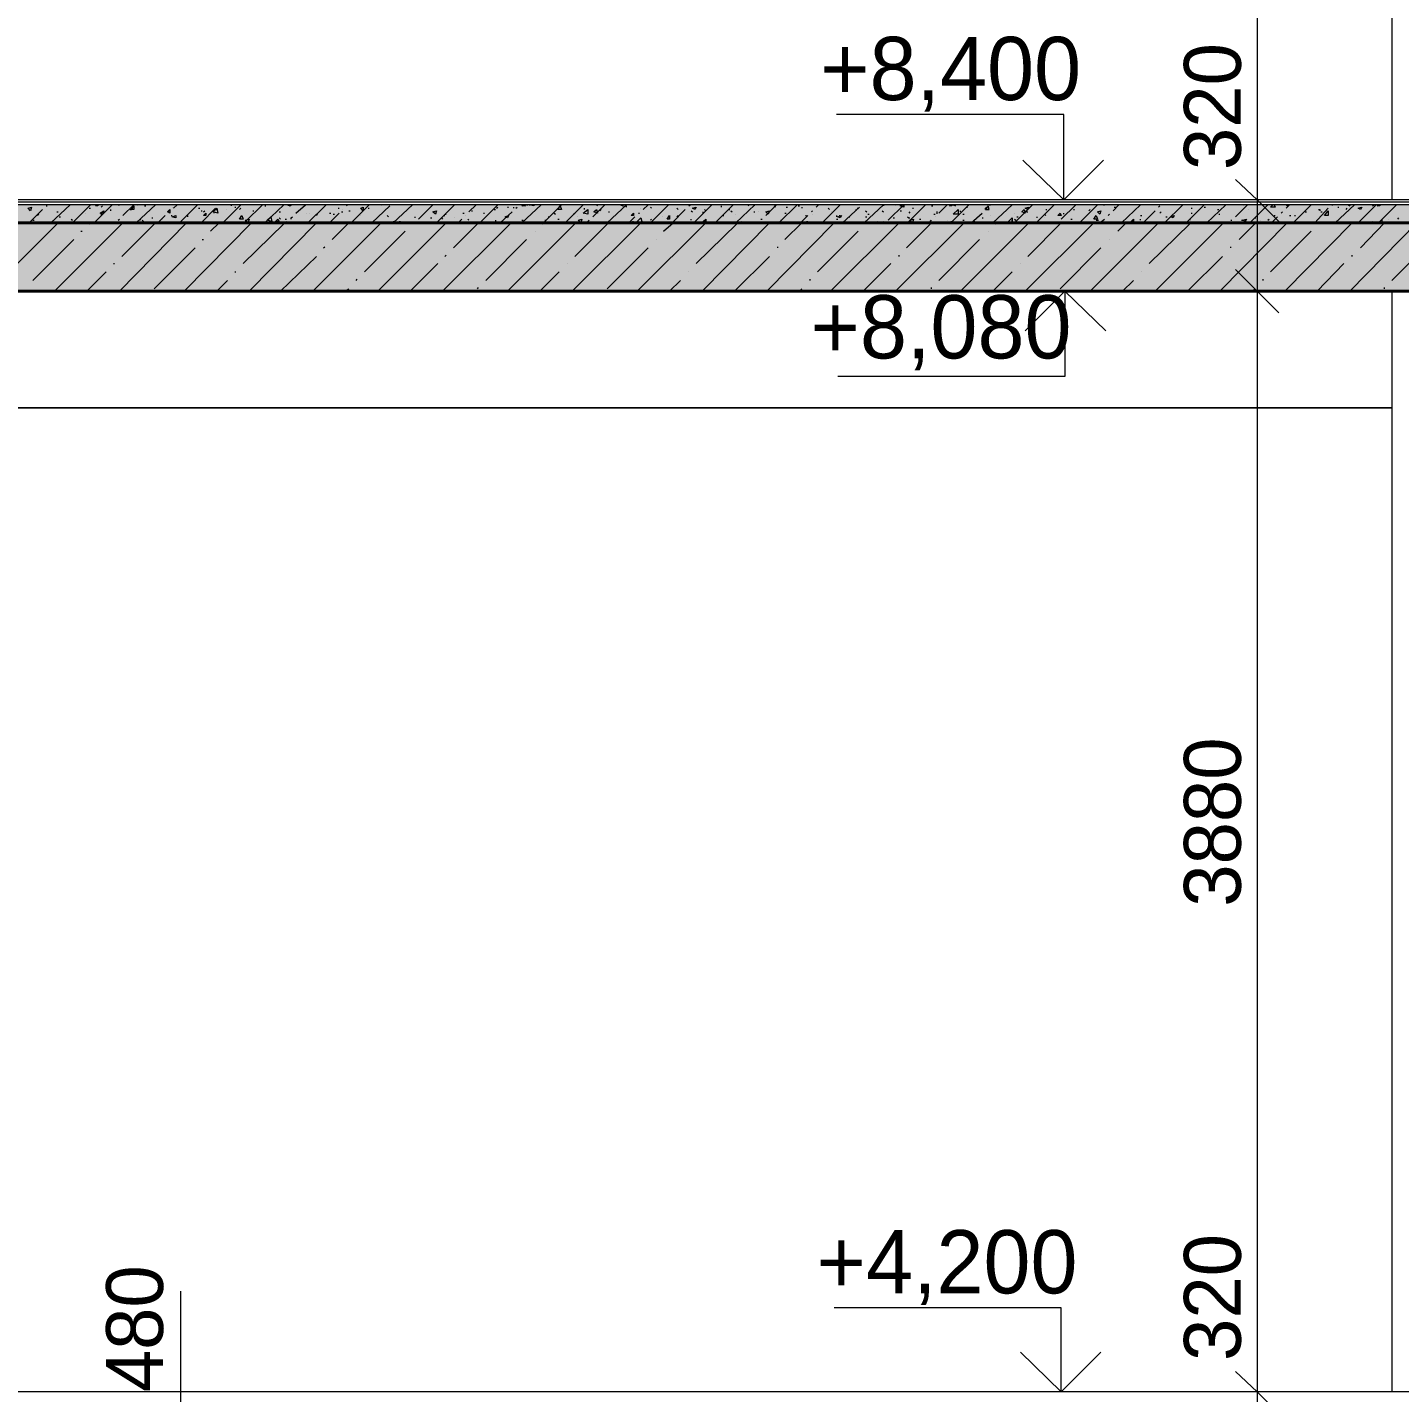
# Model space of a CAD drawing. Header units: millimetres. Extents: x -135211 to 49383, y -8033 to 228499.
# Drawn here: x -101153 to -96319, y 52855 to 57664 of the extents above; entities that cross this region are included whole.
import ezdxf

# ---------------------------------------------------------------- set-up
doc = ezdxf.new("R2010")
doc.units = ezdxf.units.MM
doc.layers.add('PDF _Геометрия', color=7, linetype='Continuous', true_color=0x1d1d1d)
doc.layers.add('PDF _Сплошная заливка', color=7, linetype='Continuous', true_color=0xffffff)
doc.layers.add('PDF _Текст', color=7, linetype='Continuous')

msp = doc.modelspace()

# ---------------------------------------------------------------- hatches: boundary and pattern name
at = {"layer": 'PDF _Сплошная заливка', "transparency": 33554559}
h = msp.add_hatch(color=256, dxfattribs=at)
h.paths.add_polyline_path([(-93497.2, 56734.7), (-93497.2, 56975.8), (-103546.2, 56975.8), (-103546.2, 56734.7)])
h.paths.add_polyline_path([(-9652.8, 56734.7), (-9652.8, 56975.8), (-22999.7, 56975.8), (-22999.7, 56734.7)])
h.paths.add_polyline_path([(-23351, 56734.7), (-23351, 56975.8), (-26352.2, 56975.8), (-26352.2, 56734.7)])
h.paths.add_polyline_path([(-26398.8, 56734.7), (-26398.8, 56975.8), (-44097.3, 56975.8), (-44097.3, 56734.7)])
h.paths.add_polyline_path([(-45350.3, 56734.7), (-45350.3, 56975.8), (-50899.8, 56975.8), (-50899.8, 56734.7)])

# ---------------------------------------------------------------- linework, layer by layer
at = {"layer": 'PDF _Геометрия', "color": 7, "lineweight": 9}
for points in [[(-96820.2, 61293.7), (-96820.2, 60933.9), (-96820.2, 57056.4), (-96820.2, 56734.7), (-96820.2, 52857.2), (-96820.2, 52535.5), (-96820.2, 48653.8), (-96820.2, 48285.5), (-96820.2, 45136.1)], [(-96244.5, 60933.9), (-96346.1, 60933.9), (-96346.1, 57056.4)], [(-96820.2, 57500.9), (-96820.2, 57060.7), (-96820.2, 56895.6)], [(-97150.3, 57056.4), (-97383.2, 57056.4), (-97501.7, 57056.4), (-97501.7, 57357), (-98301.7, 57357)], [(-93497.2, 57048), (-96045.5, 57048), (-103296.8, 57048)], [(-97349.3, 57056.4), (-97649.8, 57056.4)], [(-96714.3, 57056.4), (-96820.2, 57056.4), (-96938.7, 57056.4)], [(-93497.2, 57039.5), (-96045.5, 57039.5), (-103296.8, 57039.5)], [(-96346.1, 56734.7), (-103047, 56734.7), (-103047, 56324.1), (-96346.1, 56324.1), (-103047, 56324.1), (-103047, 52857.2), (-103047, 56734.7)], [(-96574.6, 56734.7), (-96862.5, 56734.7), (-97497.5, 56734.7), (-97497.5, 56434.2), (-98297.5, 56434.2)], [(-97345.1, 56734.7), (-97645.6, 56734.7)], [(-96714.3, 56734.7), (-96820.2, 56734.7), (-96938.7, 56734.7)], [(-95745, 54453.1), (-95745, 55253.2), (-95745, 52857.2), (-95546, 52857.2), (-95546, 52776.8), (-95745, 52776.8), (-95745, 52857.2), (-95745, 56734.7), (-96346.1, 56734.7), (-96346.1, 52857.2)], [(-96820.2, 53305.9), (-96820.2, 52865.7), (-96820.2, 52696.4)], [(-100613, 53212.8), (-100613, 52755.6), (-100613, 52535.5)], [(-97184.2, 52857.2), (-97446.7, 52857.2), (-97510.2, 52857.2), (-97510.2, 53153.5), (-98310.2, 53153.5)], [(-100613, 52895.3), (-100613, 52294.2), (-100613, 51456.1), (-100613, 49453.8), (-100613, 48535.3)], [(-97362, 52857.2), (-97658.3, 52857.2)], [(-96714.3, 52857.2), (-96820.2, 52857.2), (-96938.7, 52857.2)]]:
    msp.add_lwpolyline(points, dxfattribs=at)
at = {"layer": 'PDF _Геометрия', "color": 7, "lineweight": 40}
msp.add_lwpolyline([(-93497.2, 56734.7), (-93497.2, 56976), (-103296.8, 56976), (-103296.8, 57653.3), (-103546.5, 57653.3), (-103546.5, 56976), (-103546.5, 56734.7), (-103546.5, 56154.8), (-103296.8, 56154.8), (-103296.8, 56734.7), (-93747, 56734.7), (-93747, 56324.1), (-93497.2, 56324.1)], close=True, dxfattribs=at)
at = {"layer": 'PDF _Геометрия', "color": 7, "lineweight": 18}
for points in [[(-97362, 57196.1), (-97501.7, 57056.4), (-97645.6, 57196.1)], [(-96744, 56980.2), (-96820.2, 57056.4), (-96896.4, 57128.4)], [(-96744, 56658.5), (-96820.2, 56734.7), (-96896.4, 56810.9)], [(-97637.1, 56595), (-97497.5, 56734.7), (-97353.5, 56595)], [(-97370.5, 52996.9), (-97510.2, 52857.2), (-97654.1, 52996.9)], [(-96744, 52781), (-96820.2, 52857.2), (-96896.4, 52929.2)]]:
    msp.add_lwpolyline(points, dxfattribs=at)
at = {"layer": 'PDF _Геометрия', "color": 7, "lineweight": 9}
for points in [[(-103296.8, 56976), (-96045.5, 56976), (-96045.5, 57039.5), (-96045.5, 57048), (-96045.5, 57056.4), (-103296.8, 57056.4), (-103296.8, 57048), (-103296.8, 57039.5)], [(-103296.8, 52776.8), (-95546, 52776.8), (-95546, 52840.3), (-95546, 52848.8), (-95546, 52857.2), (-103296.8, 52857.2), (-103296.8, 52848.8), (-103296.8, 52840.3)]]:
    msp.add_lwpolyline(points, close=True, dxfattribs=at)
at = {"layer": 'PDF _Геометрия', "lineweight": 9}
for points in [[(-101137.9, 57031), (-101142.1, 57018.3), (-101150.6, 57026.8)], [(-100883.9, 57018.3), (-100888.1, 57005.6), (-100896.6, 57009.9)], [(-100778.1, 57035.3), (-100778.1, 57022.6), (-100786.5, 57022.6)], [(-100651.1, 57022.6), (-100651.1, 57009.9), (-100659.6, 57014.1)], [(-100629.9, 57001.4), (-100629.9, 56992.9), (-100642.6, 56997.2)], [(-100524.1, 57009.9), (-100524.1, 57001.4), (-100532.6, 57001.4)], [(-100481.8, 57009.9), (-100498.7, 57014.1), (-100486, 57026.8)], [(-100397.1, 57001.4), (-100392.9, 56988.7), (-100405.6, 56988.7)], [(-100291.3, 56980.2), (-100308.2, 56984.5), (-100295.5, 56997.2)], [(-99969.6, 57031), (-99969.6, 57018.3), (-99978, 57026.8)], [(-99711.3, 57018.3), (-99715.6, 57005.6), (-99724, 57014.1)], [(-99457.4, 57001.4), (-99461.6, 56992.9), (-99470.1, 56997.2)], [(-99275.3, 57035.3), (-99271.1, 57022.6), (-99283.8, 57022.6)], [(-99178, 57005.6), (-99194.9, 57009.9), (-99178, 57022.6)], [(-99148.4, 57022.6), (-99144.1, 57009.9), (-99156.8, 57014.1)], [(-99017.1, 57009.9), (-99017.1, 57001.4), (-99025.6, 57001.4)], [(-98890.1, 57001.4), (-98890.1, 56988.7), (-98898.6, 56988.7)], [(-98797, 57031), (-98801.2, 57022.6), (-98809.7, 57026.8)], [(-98538.8, 57018.3), (-98543, 57005.6), (-98551.5, 57014.1)], [(-98284.8, 57001.4), (-98289, 56992.9), (-98297.5, 56997.2)], [(-97874.2, 57005.6), (-97891.1, 57005.6), (-97874.2, 57022.6)], [(-97641.4, 57022.6), (-97637.1, 57009.9), (-97649.8, 57014.1)], [(-97624.4, 57031), (-97628.7, 57022.6), (-97637.1, 57026.8)], [(-97514.4, 57009.9), (-97510.2, 57001.4), (-97522.9, 57001.4)], [(-97387.4, 57001.4), (-97383.2, 56988.7), (-97395.9, 56988.7)], [(-97370.5, 57018.3), (-97374.7, 57005.6), (-97383.2, 57014.1)], [(-97112.2, 57001.4), (-97116.5, 56992.9), (-97124.9, 56997.2)], [(-96570.4, 57001.4), (-96583.1, 57001.4), (-96570.4, 57018.3)], [(-96451.9, 57031), (-96456.1, 57022.6), (-96464.6, 57026.8)], [(-100371.7, 56988.7), (-100375.9, 56976), (-100384.4, 56984.5)], [(-100270.1, 56988.7), (-100265.9, 56980.2), (-100278.6, 56980.2)], [(-100143.1, 56980.2), (-100143.1, 56976)], [(-99199.1, 56988.7), (-99203.4, 56976), (-99211.8, 56984.5)], [(-98987.5, 56976), (-99004.4, 56980.2), (-98991.7, 56992.9)], [(-98763.1, 56988.7), (-98763.1, 56980.2), (-98771.6, 56980.2)], [(-98030.8, 56988.7), (-98035.1, 56976), (-98043.5, 56984.5)], [(-97256.2, 56988.7), (-97256.2, 56980.2), (-97264.6, 56980.2)], [(-96858.3, 56988.7), (-96862.5, 56980.2), (-96871, 56984.5)]]:
    msp.add_lwpolyline(points, close=True, dxfattribs=at)
for points in [[(-101146.4, 56976), (-101099.8, 57022.6)], [(-101116.7, 57001.4), (-101112.5, 57005.6)], [(-101087.1, 57035.3), (-101082.9, 57035.3)], [(-101070.2, 56976), (-101002.4, 57039.5)], [(-101049, 57014.1), (-101044.8, 57014.1)], [(-101040.5, 56997.2), (-101036.3, 56997.2)], [(-100994, 56976), (-100930.5, 57039.5)], [(-100947.4, 57009.9), (-100947.4, 57009.9)], [(-100934.7, 57026.8), (-100930.5, 57026.8)], [(-100917.8, 56976), (-100854.3, 57039.5)], [(-100905.1, 57039.5), (-100905.1, 57035.3), (-100913.5, 57035.3), (-100909.3, 57039.5)], [(-100892.4, 57031), (-100888.1, 57035.3)], [(-100892.4, 57005.6), (-100892.4, 57001.4)], [(-100858.5, 57018.3), (-100858.5, 57022.6)], [(-100833.1, 57039.5), (-100828.9, 57039.5)], [(-100816.2, 57001.4), (-100778.1, 57039.5)], [(-100790.8, 57022.6), (-100786.5, 57022.6)], [(-100765.4, 56976), (-100769.6, 56976), (-100701.9, 57039.5)], [(-100765.4, 57035.3), (-100765.4, 57035.3)], [(-100740, 57035.3), (-100735.8, 57035.3)], [(-100693.4, 56976), (-100668, 57001.4)], [(-100685, 57039.5), (-100685, 57039.5)], [(-100672.3, 57039.5), (-100672.3, 57039.5)], [(-100672.3, 57039.5), (-100672.3, 57039.5)], [(-100655.3, 57014.1), (-100651.1, 57014.1)], [(-100646.9, 57001.4), (-100642.6, 57001.4)], [(-100642.6, 57031), (-100642.6, 57031)], [(-100642.6, 57001.4), (-100642.6, 57001.4)], [(-100638.4, 57026.8), (-100625.7, 57039.5)], [(-100617.2, 56976), (-100553.7, 57039.5)], [(-100587.6, 56997.2), (-100587.6, 57001.4)], [(-100549.5, 57026.8), (-100545.3, 57026.8)], [(-100541, 56976), (-100490.2, 57026.8)], [(-100541, 57018.3), (-100536.8, 57018.3)], [(-100532.6, 57014.1), (-100528.3, 57018.3)], [(-100494.5, 57009.9), (-100494.5, 57014.1)], [(-100490.2, 57022.6), (-100486, 57022.6)], [(-100464.8, 56976), (-100401.3, 57039.5)], [(-100452.1, 57022.6), (-100452.1, 57022.6)], [(-100435.2, 57039.5), (-100435.2, 57035.3)], [(-100422.5, 57031), (-100418.3, 57031)], [(-100405.6, 57022.6), (-100401.3, 57026.8)], [(-100384.4, 56980.2), (-100325.1, 57039.5)], [(-100359, 57018.3), (-100354.8, 57018.3)], [(-100312.4, 56976), (-100316.7, 56976), (-100248.9, 57039.5)], [(-100316.7, 57035.3), (-100312.4, 57035.3)], [(-100265.9, 57014.1), (-100261.6, 57014.1)], [(-100236.2, 57039.5), (-100227.8, 57035.3), (-100223.6, 57039.5)], [(-100223.6, 56988.7), (-100223.6, 56992.9), (-100219.3, 56997.2)], [(-100206.6, 57009.9), (-100172.8, 57039.5)], [(-100168.5, 57009.9), (-100168.5, 57009.9)], [(-100164.3, 56976), (-100100.8, 57039.5)], [(-100160.1, 57009.9), (-100160.1, 57009.9)], [(-100134.7, 57001.4), (-100130.4, 57005.6)], [(-100130.4, 57005.6), (-100130.4, 57005.6)], [(-100088.1, 56976), (-100054.2, 57009.9)], [(-100088.1, 57009.9), (-100083.9, 57009.9)], [(-100075.4, 57005.6), (-100071.2, 57005.6)], [(-100058.5, 57026.8), (-100054.2, 57026.8)], [(-100045.8, 57014.1), (-100041.5, 57014.1)], [(-100041.5, 57022.6), (-100041.5, 57022.6)], [(-100028.8, 57035.3), (-100024.6, 57039.5)], [(-100020.4, 57018.3), (-100016.1, 57018.3)], [(-100011.9, 56976), (-99948.4, 57039.5)], [(-99978, 57001.4), (-99978, 57001.4)], [(-99952.6, 57026.8), (-99948.4, 57026.8)], [(-99939.9, 56976), (-99876.4, 57035.3)], [(-99906.1, 57035.3), (-99906.1, 57035.3)], [(-99884.9, 57001.4), (-99880.7, 56997.2)], [(-99863.7, 56976), (-99796, 57039.5)], [(-99859.5, 57039.5), (-99859.5, 57039.5)], [(-99787.5, 56997.2), (-99787.5, 56992.9)], [(-99774.8, 56988.7), (-99724, 57039.5)], [(-99711.3, 56976), (-99647.9, 57039.5)], [(-99686, 57001.4), (-99681.7, 57001.4)], [(-99681.7, 57005.6), (-99677.5, 57005.6)], [(-99618.2, 57009.9), (-99614, 57009.9)], [(-99609.8, 57001.4), (-99609.8, 57001.4)], [(-99597.1, 57014.1), (-99571.7, 57039.5)], [(-99588.6, 57018.3), (-99584.4, 57018.3)], [(-99559, 56976), (-99495.5, 57039.5)], [(-99546.3, 57009.9), (-99542, 57009.9)], [(-99508.2, 57022.6), (-99503.9, 57022.6)], [(-99499.7, 57026.8), (-99495.5, 57031)], [(-99487, 56976), (-99444.7, 57014.1)], [(-99461.6, 57031), (-99457.4, 57031)], [(-99440.4, 57031), (-99440.4, 57026.8)], [(-99432, 57026.8), (-99427.7, 57031)], [(-99410.8, 56976), (-99343.1, 57039.5)], [(-99402.3, 57039.5), (-99398.1, 57035.3), (-99410.8, 57035.3), (-99406.6, 57039.5)], [(-99393.9, 57039.5), (-99389.6, 57039.5)], [(-99368.5, 57039.5), (-99368.5, 57035.3), (-99385.4, 57039.5), (-99381.2, 57039.5)], [(-99338.8, 56971.8), (-99334.6, 56976), (-99271.1, 57039.5)], [(-99317.7, 56997.2), (-99313.4, 56997.2)], [(-99296.5, 57009.9), (-99292.3, 57005.6)], [(-99258.4, 56976), (-99194.9, 57039.5)], [(-99228.8, 57005.6), (-99224.5, 57009.9)], [(-99216.1, 56997.2), (-99216.1, 56997.2)], [(-99190.7, 57026.8), (-99190.7, 57022.6)], [(-99161, 56997.2), (-99118.7, 57039.5)], [(-99148.4, 57039.5), (-99144.1, 57035.3)], [(-99135.7, 57018.3), (-99131.4, 57022.6)], [(-99110.3, 56976), (-99042.5, 57039.5)], [(-99106, 57014.1), (-99101.8, 57014.1)], [(-99063.7, 57039.5), (-99055.2, 57035.3), (-99055.2, 57039.5)], [(-99059.5, 57018.3), (-99059.5, 57018.3)], [(-99051, 57035.3), (-99051, 57031)], [(-99042.5, 57031), (-99042.5, 57035.3)], [(-99034.1, 56976), (-99012.9, 56997.2)], [(-99000.2, 57009.9), (-98996, 57009.9)], [(-98991.7, 57026.8), (-98991.7, 57026.8)], [(-98983.3, 57022.6), (-98966.3, 57039.5)], [(-98957.9, 56976), (-98894.4, 57039.5)], [(-98957.9, 57031), (-98953.6, 57026.8)], [(-98915.5, 56997.2), (-98915.5, 56997.2)], [(-98881.7, 56976), (-98835.1, 57022.6)], [(-98864.7, 57026.8), (-98860.5, 57022.6)], [(-98864.7, 56997.2), (-98860.5, 57001.4)], [(-98822.4, 57035.3), (-98818.2, 57039.5)], [(-98813.9, 57018.3), (-98809.7, 57014.1)], [(-98805.5, 56976), (-98742, 57039.5)], [(-98771.6, 57009.9), (-98771.6, 57014.1)], [(-98767.4, 57022.6), (-98763.1, 57018.3)], [(-98729.3, 56976), (-98665.8, 57039.5)], [(-98708.1, 57039.5), (-98708.1, 57039.5)], [(-98708.1, 57035.3), (-98708.1, 57031)], [(-98703.9, 57001.4), (-98699.6, 57001.4)], [(-98682.7, 57022.6), (-98678.5, 57022.6)], [(-98674.2, 57018.3), (-98670, 57014.1)], [(-98657.3, 56976), (-98589.6, 57039.5)], [(-98657.3, 57005.6), (-98657.3, 57005.6)], [(-98615, 57039.5), (-98610.8, 57035.3)], [(-98593.8, 57014.1), (-98589.6, 57014.1)], [(-98589.6, 57035.3), (-98589.6, 57035.3)], [(-98576.9, 57014.1), (-98576.9, 57014.1)], [(-98551.5, 57001.4), (-98513.4, 57039.5)], [(-98521.9, 57035.3), (-98517.6, 57031)], [(-98504.9, 56976), (-98441.4, 57039.5)], [(-98483.8, 57009.9), (-98479.5, 57009.9)], [(-98479.5, 57031), (-98475.3, 57031)], [(-98437.2, 57035.3), (-98433, 57035.3)], [(-98428.7, 56976), (-98403.3, 57001.4)], [(-98424.5, 57031), (-98424.5, 57026.8)], [(-98411.8, 57001.4), (-98407.6, 57001.4)], [(-98390.6, 57014.1), (-98386.4, 57018.3)], [(-98386.4, 57005.6), (-98386.4, 57005.6)], [(-98373.7, 57031), (-98365.2, 57039.5)], [(-98352.5, 56976), (-98289, 57039.5)], [(-98331.4, 57026.8), (-98327.1, 57022.6)], [(-98318.7, 57014.1), (-98318.7, 57014.1)], [(-98301.7, 57001.4), (-98301.7, 56997.2)], [(-98293.3, 57001.4), (-98289, 57001.4)], [(-98280.6, 56976), (-98221.3, 57031)], [(-98259.4, 56997.2), (-98255.2, 56997.2)], [(-98234, 57022.6), (-98234, 57018.3)], [(-98229.8, 57026.8), (-98225.5, 57026.8)], [(-98204.4, 56976), (-98136.6, 57039.5), (-98136.6, 57035.3)], [(-98200.1, 57018.3), (-98195.9, 57014.1)], [(-98200.1, 56997.2), (-98195.9, 56997.2)], [(-98191.7, 57005.6), (-98187.4, 57005.6)], [(-98140.9, 57018.3), (-98136.6, 57014.1)], [(-98119.7, 56984.5), (-98064.7, 57039.5), (-98064.7, 57031), (-98077.4, 57035.3), (-98073.2, 57039.5)], [(-98094.3, 57035.3), (-98094.3, 57035.3)], [(-98077.4, 57018.3), (-98073.2, 57018.3)], [(-98052, 56976), (-97988.5, 57039.5)], [(-98052, 56997.2), (-98047.8, 56992.9), (-98043.5, 56992.9)], [(-98047.8, 57014.1), (-98043.5, 57009.9)], [(-98035.1, 57026.8), (-98030.8, 57026.8)], [(-97967.3, 57035.3), (-97963.1, 57035.3)], [(-97958.9, 57005.6), (-97954.6, 57005.6)], [(-97954.6, 56997.2), (-97954.6, 56997.2)], [(-97950.4, 57014.1), (-97946.2, 57014.1)], [(-97950.4, 57009.9), (-97946.2, 57009.9)], [(-97941.9, 57009.9), (-97912.3, 57039.5)], [(-97895.4, 57039.5), (-97895.4, 57035.3), (-97903.8, 57035.3), (-97899.6, 57039.5)], [(-97899.6, 56976), (-97836.1, 57039.5)], [(-97891.1, 57039.5), (-97882.7, 57035.3), (-97882.7, 57039.5)], [(-97865.7, 57014.1), (-97865.7, 57018.3)], [(-97857.3, 57005.6), (-97853, 57005.6)], [(-97844.6, 57031), (-97840.3, 57031)], [(-97827.6, 56976), (-97789.5, 57009.9)], [(-97776.8, 57022.6), (-97764.1, 57022.6), (-97768.4, 57035.3), (-97776.8, 57022.6), (-97776.8, 57026.8), (-97772.6, 57031)], [(-97764.1, 57039.5), (-97759.9, 57039.5)], [(-97759.9, 57001.4), (-97759.9, 57001.4)], [(-97751.4, 56976), (-97683.7, 57039.5)], [(-97675.2, 56976), (-97611.7, 57039.5)], [(-97675.2, 57009.9), (-97675.2, 57009.9)], [(-97666.8, 56997.2), (-97662.5, 56997.2)], [(-97632.9, 57014.1), (-97628.7, 57014.1)], [(-97599, 56976), (-97535.6, 57039.5)], [(-97594.8, 56992.9), (-97594.8, 56997.2)], [(-97569.4, 57005.6), (-97565.2, 57001.4)], [(-97565.2, 57022.6), (-97560.9, 57022.6)], [(-97510.2, 56988.7), (-97459.4, 57039.5)], [(-97501.7, 57005.6), (-97501.7, 57009.9)], [(-97467.8, 57022.6), (-97463.6, 57022.6)], [(-97450.9, 57039.5), (-97450.9, 57039.5)], [(-97446.7, 56976), (-97383.2, 57039.5)], [(-97412.8, 57018.3), (-97408.6, 57022.6)], [(-97362, 57039.5), (-97357.8, 57039.5)], [(-97345.1, 57001.4), (-97340.8, 57005.6)], [(-97328.1, 57018.3), (-97307, 57039.5)], [(-97323.9, 57031), (-97319.7, 57031)], [(-97298.5, 56976), (-97230.8, 57039.5)], [(-97273.1, 56997.2), (-97273.1, 56997.2)], [(-97230.8, 57001.4), (-97226.5, 57001.4)], [(-97222.3, 56976), (-97180, 57018.3)], [(-97167.3, 57031), (-97163, 57035.3)], [(-97163, 57009.9), (-97158.8, 57014.1)], [(-97146.1, 56976), (-97082.6, 57039.5)], [(-97141.9, 56997.2), (-97137.6, 56997.2)], [(-97069.9, 56976), (-97006.4, 57039.5)], [(-97053, 57026.8), (-97048.7, 57026.8)], [(-97053, 57009.9), (-97048.7, 57009.9)], [(-97006.4, 57031), (-97002.2, 57031)], [(-96998, 56976), (-96930.2, 57039.5)], [(-96959.9, 57022.6), (-96955.6, 57022.6)], [(-96955.6, 57005.6), (-96951.4, 57005.6)], [(-96896.4, 56997.2), (-96854, 57039.5)], [(-96866.7, 57035.3), (-96866.7, 57035.3)], [(-96849.8, 57022.6), (-96849.8, 57022.6)], [(-96845.6, 56976), (-96782.1, 57039.5)], [(-96760.9, 57039.5), (-96756.7, 57031), (-96773.6, 57031), (-96765.1, 57039.5)], [(-96769.4, 56976), (-96748.2, 56997.2)], [(-96760.9, 57001.4), (-96756.7, 57001.4)], [(-96744, 57039.5), (-96744, 57039.5)], [(-96735.5, 57009.9), (-96731.3, 57014.1)], [(-96718.6, 57026.8), (-96705.9, 57039.5)], [(-96718.6, 57039.5), (-96714.3, 57035.3), (-96710.1, 57039.5)], [(-96705.9, 57001.4), (-96701.6, 57001.4)], [(-96693.2, 56976), (-96629.7, 57039.5)], [(-96688.9, 57001.4), (-96684.7, 57001.4)], [(-96650.8, 57014.1), (-96646.6, 57014.1)], [(-96617, 56976), (-96570.4, 57026.8)], [(-96604.3, 57022.6), (-96600, 57022.6), (-96600, 57018.3)], [(-96595.8, 57014.1), (-96591.6, 57014.1)], [(-96557.7, 57039.5), (-96553.5, 57039.5)], [(-96545, 56976), (-96477.3, 57039.5)], [(-96536.5, 57031), (-96532.3, 57031)], [(-96506.9, 57022.6), (-96502.7, 57026.8)], [(-96498.4, 57039.5), (-96494.2, 57035.3)], [(-96494.2, 57039.5), (-96490, 57039.5)], [(-96464.6, 56976), (-96401.1, 57039.5)], [(-96413.8, 57035.3), (-96409.6, 57039.5)], [(-96388.4, 57039.5), (-96388.4, 57035.3), (-96396.9, 57035.3), (-96392.6, 57039.5)], [(-96396.9, 57035.3), (-96396.9, 57035.3)], [(-96379.9, 56976), (-96379.9, 56988.7), (-96392.6, 56976), (-96329.1, 57039.5)], [(-101286.1, 56734.7), (-101044.8, 56976)], [(-101133.7, 56984.5), (-101129.4, 56984.5)], [(-101057.5, 56734.7), (-100816.2, 56976)], [(-100998.2, 56988.7), (-100994, 56984.5)], [(-100934.7, 56971.8), (-100930.5, 56976)], [(-100833.1, 56984.5), (-100828.9, 56988.7)], [(-100828.9, 56734.7), (-100591.8, 56976)], [(-100820.4, 56857.5), (-100701.9, 56976)], [(-100756.9, 56984.5), (-100752.7, 56988.7)], [(-100748.5, 56984.5), (-100744.2, 56980.2)], [(-100714.6, 56992.9), (-100710.4, 56992.9)], [(-100676.5, 56988.7), (-100676.5, 56988.7)], [(-100600.3, 56734.7), (-100363.2, 56976)], [(-100507.2, 56946.4), (-100477.5, 56976)], [(-100392.9, 56832.1), (-100248.9, 56971.8)], [(-100371.7, 56734.7), (-100134.7, 56976)], [(-100367.5, 56976), (-100367.5, 56976)], [(-100354.8, 56976), (-100354.8, 56976)], [(-100312.4, 56980.2), (-100308.2, 56980.2)], [(-100265.9, 56992.9), (-100261.6, 56988.7)], [(-100244.7, 56988.7), (-100240.5, 56988.7)], [(-100240.5, 56976), (-100236.2, 56980.2)], [(-100147.4, 56734.7), (-99906.1, 56976)], [(-100079.6, 56916.7), (-100020.4, 56976)], [(-99918.8, 56734.7), (-99677.5, 56976)], [(-99863.7, 56980.2), (-99859.5, 56980.2)], [(-99842.6, 56980.2), (-99838.3, 56980.2)], [(-99791.8, 56971.8), (-99791.8, 56976)], [(-99787.5, 56976), (-99787.5, 56976)], [(-99770.6, 56992.9), (-99770.6, 56992.9)], [(-99753.7, 56976), (-99753.7, 56976)], [(-99732.5, 56992.9), (-99728.3, 56992.9)], [(-99694.4, 56992.9), (-99690.2, 56988.7)], [(-99690.2, 56734.7), (-99448.9, 56976)], [(-99652.1, 56887.1), (-99563.2, 56976)], [(-99647.9, 56992.9), (-99647.9, 56992.9)], [(-99635.2, 56976), (-99622.5, 56988.7)], [(-99601.3, 56988.7), (-99597.1, 56984.5)], [(-99503.9, 56984.5), (-99503.9, 56980.2)], [(-99461.6, 56734.7), (-99220.3, 56976)], [(-99410.8, 56984.5), (-99406.6, 56984.5)], [(-99410.8, 56980.2), (-99406.6, 56976)], [(-99398.1, 56988.7), (-99398.1, 56988.7)], [(-99330.4, 56984.5), (-99326.1, 56984.5)], [(-99313.4, 56976), (-99313.4, 56976)], [(-99283.8, 56988.7), (-99279.6, 56988.7)], [(-99233, 56734.7), (-98991.7, 56976)], [(-99224.5, 56857.5), (-99106, 56976)], [(-99178, 56980.2), (-99173.7, 56984.5)], [(-99042.5, 56976), (-99042.5, 56976)], [(-99021.4, 56980.2), (-99017.1, 56980.2)], [(-99004.4, 56734.7), (-98763.1, 56976)], [(-98957.9, 56984.5), (-98953.6, 56988.7)], [(-98911.3, 56946.4), (-98877.4, 56976)], [(-98881.7, 56976), (-98881.7, 56976)], [(-98813.9, 56984.5), (-98813.9, 56988.7)], [(-98797, 56832.1), (-98653.1, 56971.8)], [(-98775.8, 56734.7), (-98538.8, 56976)], [(-98640.4, 56976), (-98636.1, 56980.2), (-98636.1, 56976)], [(-98593.8, 56976), (-98589.6, 56976)], [(-98581.1, 56976), (-98581.1, 56976)], [(-98568.4, 56988.7), (-98564.2, 56988.7)], [(-98547.3, 56734.7), (-98310.2, 56976)], [(-98500.7, 56988.7), (-98500.7, 56988.7)], [(-98483.8, 56916.7), (-98424.5, 56976)], [(-98416, 56976), (-98411.8, 56976)], [(-98407.6, 56980.2), (-98403.3, 56980.2)], [(-98322.9, 56734.7), (-98081.6, 56976)], [(-98301.7, 56988.7), (-98297.5, 56988.7)], [(-98195.9, 56971.8), (-98195.9, 56976)], [(-98157.8, 56980.2), (-98153.6, 56976)], [(-98140.9, 56976), (-98136.6, 56980.2)], [(-98102.8, 56992.9), (-98098.5, 56992.9)], [(-98094.3, 56734.7), (-97853, 56976)], [(-98056.2, 56887.1), (-97967.3, 56976)], [(-98009.7, 56988.7), (-98005.4, 56988.7)], [(-97975.8, 56976), (-97967.3, 56984.5)], [(-97912.3, 56984.5), (-97912.3, 56984.5)], [(-97899.6, 56980.2), (-97895.4, 56980.2)], [(-97865.7, 56734.7), (-97624.4, 56976)], [(-97857.3, 56984.5), (-97853, 56984.5)], [(-97819.2, 56980.2), (-97814.9, 56980.2)], [(-97789.5, 56992.9), (-97785.3, 56992.9)], [(-97743, 56971.8), (-97738.7, 56976)], [(-97721.8, 56976), (-97721.8, 56976)], [(-97687.9, 56976), (-97700.6, 56976), (-97683.7, 56992.9), (-97683.7, 56976)], [(-97683.7, 56980.2), (-97683.7, 56984.5)], [(-97675.2, 56988.7), (-97671, 56984.5)], [(-97637.1, 56734.7), (-97395.9, 56976)], [(-97628.7, 56857.5), (-97510.2, 56976)], [(-97569.4, 56992.9), (-97569.4, 56992.9)], [(-97522.9, 56976), (-97522.9, 56976)], [(-97476.3, 56988.7), (-97472.1, 56988.7)], [(-97408.6, 56734.7), (-97167.3, 56976)], [(-97387.4, 56984.5), (-97383.2, 56984.5), (-97378.9, 56984.5)], [(-97374.7, 56976), (-97357.8, 56988.7)], [(-97311.2, 56946.4), (-97281.6, 56976)], [(-97285.8, 56980.2), (-97285.8, 56980.2)], [(-97230.8, 56984.5), (-97230.8, 56988.7)], [(-97201.1, 56832.1), (-97057.2, 56971.8)], [(-97192.7, 56976), (-97188.4, 56976)], [(-97180, 56734.7), (-96938.7, 56976)], [(-97133.4, 56976), (-97129.2, 56980.2), (-97129.2, 56976)], [(-97057.2, 56988.7), (-97057.2, 56984.5)], [(-96951.4, 56734.7), (-96714.3, 56976)], [(-96913.3, 56984.5), (-96909.1, 56984.5)], [(-96883.7, 56916.7), (-96824.4, 56976)], [(-96875.2, 56984.5), (-96871, 56984.5)], [(-96871, 56976), (-96866.7, 56976)], [(-96828.6, 56992.9), (-96824.4, 56992.9)], [(-96807.5, 56984.5), (-96807.5, 56984.5)], [(-96782.1, 56984.5), (-96777.8, 56988.7)], [(-96722.8, 56734.7), (-96485.7, 56976)], [(-96600, 56971.8), (-96600, 56976)], [(-96494.2, 56734.7), (-96257.2, 56976)], [(-96473.1, 56976), (-96468.8, 56976)], [(-96456.1, 56887.1), (-96371.5, 56976)], [(-96430.7, 56976), (-96426.5, 56976)], [(-96426.5, 56980.2), (-96426.5, 56980.2)], [(-96418, 56976), (-96413.8, 56980.2)], [(-96358.8, 56988.7), (-96358.8, 56988.7)], [(-96324.9, 56988.7), (-96320.7, 56992.9)], [(-96324.9, 56992.9), (-96324.9, 56992.9)], [(-101133.7, 56772.8), (-100989.7, 56916.7)], [(-100964.3, 56946.4), (-100960.1, 56946.4)], [(-100536.8, 56916.7), (-100532.6, 56916.7)], [(-99965.3, 56802.5), (-99821.4, 56946.4)], [(-99537.8, 56772.8), (-99393.9, 56916.7)], [(-99364.2, 56946.4), (-99364.2, 56946.4)], [(-98936.7, 56916.7), (-98936.7, 56916.7)], [(-98369.5, 56802.5), (-98225.5, 56946.4)], [(-97941.9, 56772.8), (-97798, 56916.7)], [(-97768.4, 56946.4), (-97768.4, 56946.4)], [(-97340.8, 56916.7), (-97340.8, 56916.7)], [(-96773.6, 56802.5), (-96629.7, 56946.4)], [(-96346.1, 56772.8), (-96202.1, 56916.7)], [(-100706.1, 56743.2), (-100562.2, 56887.1)], [(-100261.6, 56734.7), (-100134.7, 56857.5)], [(-100109.3, 56887.1), (-100105, 56891.3)], [(-99681.7, 56857.5), (-99677.5, 56861.7)], [(-99110.3, 56743.2), (-98966.3, 56887.1)], [(-98661.5, 56734.7), (-98538.8, 56857.5)], [(-98509.2, 56887.1), (-98509.2, 56891.3)], [(-98081.6, 56857.5), (-98081.6, 56861.7)], [(-97514.4, 56743.2), (-97370.5, 56887.1)], [(-97065.7, 56734.7), (-96942.9, 56857.5)], [(-96913.3, 56887.1), (-96913.3, 56891.3)], [(-96485.7, 56857.5), (-96485.7, 56861.7)], [(-100943.2, 56734.7), (-100875.4, 56802.5)], [(-100850, 56832.1), (-100845.8, 56832.1)], [(-100422.5, 56802.5), (-100418.3, 56802.5)], [(-99804.5, 56734.7), (-99707.1, 56832.1)], [(-99347.3, 56734.7), (-99279.6, 56802.5)], [(-99249.9, 56832.1), (-99249.9, 56832.1)], [(-98822.4, 56802.5), (-98822.4, 56802.5)], [(-98208.6, 56734.7), (-98111.2, 56832.1)], [(-97751.4, 56734.7), (-97683.7, 56802.5)], [(-97654.1, 56832.1), (-97654.1, 56832.1)], [(-97226.5, 56802.5), (-97226.5, 56802.5)], [(-96608.5, 56734.7), (-96515.4, 56832.1)], [(-100486, 56734.7), (-100447.9, 56772.8)], [(-99995, 56772.8), (-99990.7, 56777.1)], [(-98890.1, 56734.7), (-98852, 56772.8)], [(-98394.9, 56772.8), (-98394.9, 56777.1)], [(-97294.3, 56734.7), (-97256.2, 56772.8)], [(-96799, 56772.8), (-96799, 56777.1)], [(-100033.1, 56734.7), (-100020.4, 56743.2)], [(-99567.4, 56743.2), (-99563.2, 56747.4)], [(-98433, 56734.7), (-98424.5, 56743.2)], [(-97967.3, 56743.2), (-97967.3, 56747.4)], [(-96837.1, 56734.7), (-96828.6, 56743.2)], [(-96371.5, 56743.2), (-96371.5, 56747.4)]]:
    msp.add_lwpolyline(points, dxfattribs=at)
at = {"layer": 'PDF _Сплошная заливка', "lineweight": 5, "transparency": 33554559}
msp.add_solid([(-103296.8, 57039.5), (-103296.8, 56976), (-96045.5, 57039.5), (-96045.5, 56976)], dxfattribs=at)

# ---------------------------------------------------------------- texts
at = {"layer": 'PDF _Текст', "char_height": 222.7, "attachment_point": 4, "style": ''}
for s, insert in [('+8,400', (-98359.6, 57498.7)), ('+8,080', (-98393.5, 56588.6)), ('+4,200', (-98372.3, 53295.1))]:
    msp.add_mtext(s, dxfattribs=dict(at, insert=insert))
at = {"layer": 'PDF _Текст', "char_height": 200.42, "attachment_point": 4, "rotation": 90, "style": ''}
for s, insert in [('320', (-96976.6, 57161.5)), ('3880', (-96976.6, 54566.5)), ('320', (-96976.6, 52966.4)), ('480', (-100773.8, 52856.3))]:
    msp.add_mtext(s, dxfattribs=dict(at, insert=insert))

doc.saveas('drawing.dxf')
